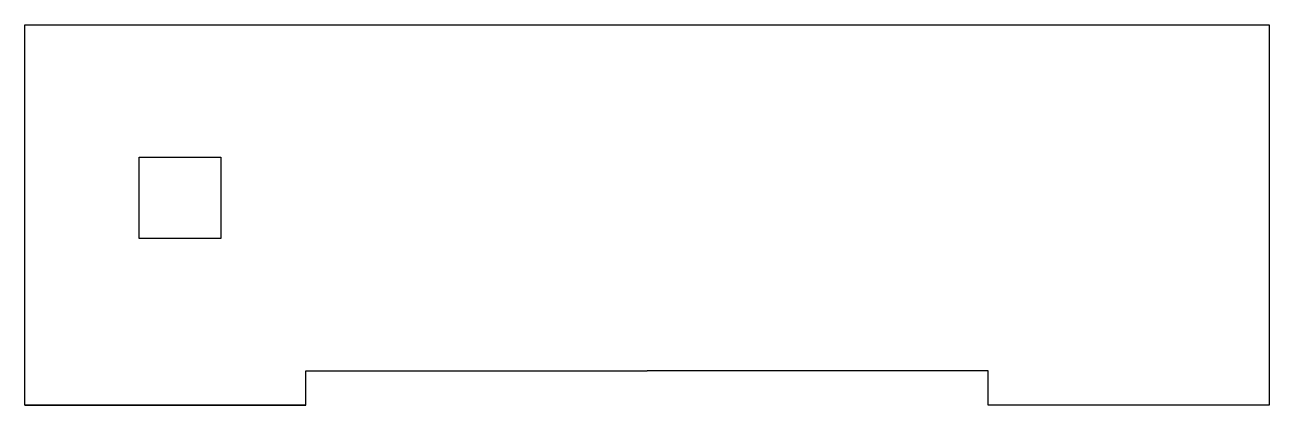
# Model space of a CAD drawing. Header units: inches. Extents: x 0 to 76.2, y 0 to 23.3.
import ezdxf

# ---------------------------------------------------------------- set-up
doc = ezdxf.new("R2010")
doc.units = ezdxf.units.IN
doc.header["$MEASUREMENT"] = 0

msp = doc.modelspace()

# ---------------------------------------------------------------- linework, layer by layer
for p, q in [((0, 0), (0, 23.3)), ((0, 0), (0, 23.3)), ((0, 23.3), (76.2, 23.3)), ((76.2, 23.3), (76.2, 0)), ((7, 12.7), (7, 15.2)), ((7, 15.2), (12, 15.2)), ((12, 15.2), (12, 10.2)), ((7, 10.2), (7, 12.7)), ((12, 10.2), (7, 10.2)), ((17.2, 0), (17.2, 2.1)), ((17.2, 2.1), (38.1, 2.1)), ((59, 2.1), (38.1, 2.1)), ((59, 0), (59, 2.1)), ((0, 0), (17.2, 0)), ((17.2, 0), (0, 0)), ((76.2, 0), (59, 0))]:
    msp.add_line(p, q)

doc.saveas('drawing.dxf')
